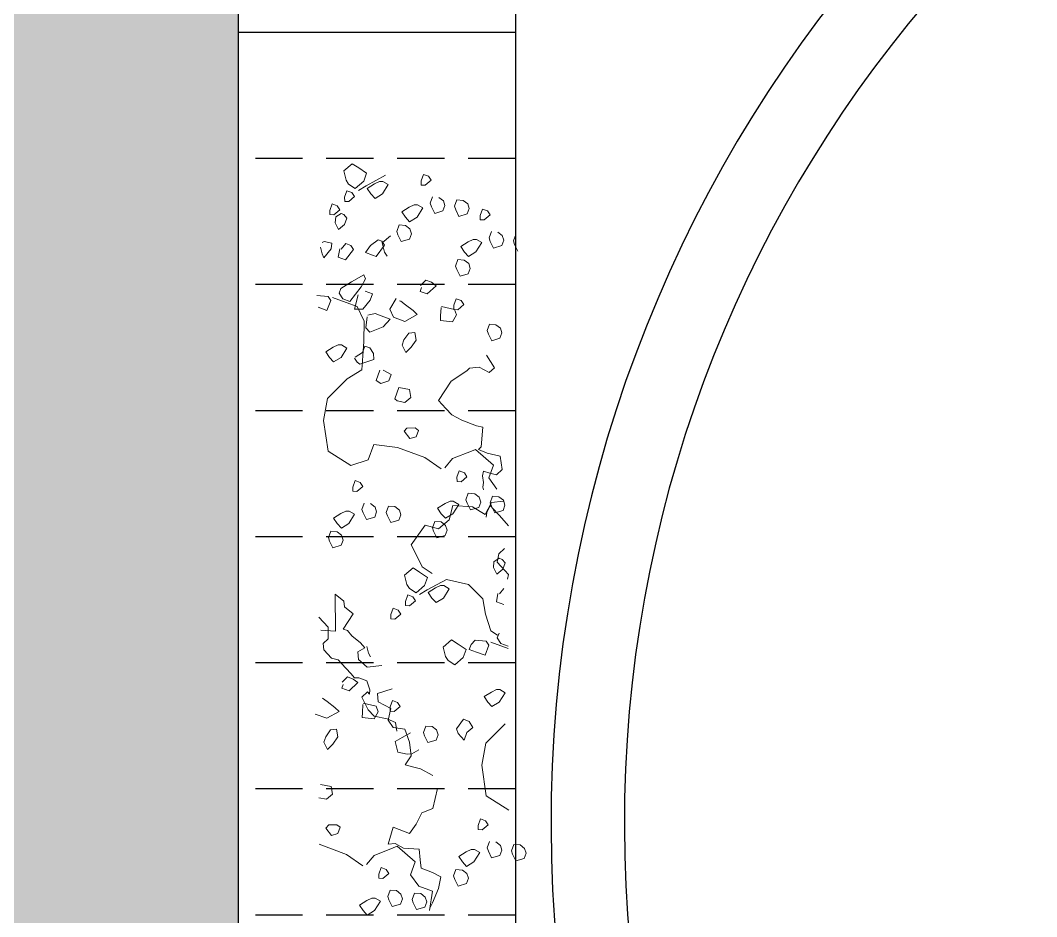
# Model space of a CAD drawing. Header units: millimetres. Extents: x 10088 to 21623, y -4423 to -852.
# Drawn here: x 11544.4 to 11625.1, y -3544.8 to -3473.7 of the extents above; entities that cross this region are included whole.
import ezdxf

# ---------------------------------------------------------------- set-up
doc = ezdxf.new("R2010")
doc.units = ezdxf.units.MM
doc.linetypes.add('HIDDEN2', pattern=[0.1875, 0.125, -0.0625])
doc.layers.add('bitki', color=85, linetype='Continuous', lineweight=5)

# ---------------------------------------------------------------- blocks, each defined once
blk = doc.blocks.new('rgdf')
for radius, start, end in [(91.349, 98.66483, 261.69992), (86.349, 99.14801, 261.18634)]:
    blk.add_arc((11682.331, -3546.765), radius, start, end)
blk = doc.blocks.new('jkgçgfl')
blk.add_line((11583.705, -3435.189), (11583.705, -4274.189))
at = {"layer": 'bitki', "ltscale": 2}
for p, q in [((11573.408, -3486), (11571.87, -3486.828)), ((11576.42, -3485.929), (11576.234, -3486.436)), ((11576.821, -3486.076), (11576.42, -3485.929)), ((11577.031, -3486.392), (11576.821, -3486.076)), ((11571.87, -3486.828), (11571.256, -3487.201)), ((11572.546, -3486.676), (11571.959, -3487.037)), ((11572.941, -3486.485), (11572.546, -3486.676)), ((11573.201, -3486.485), (11572.941, -3486.485)), ((11573.164, -3487.478), (11573.629, -3486.737)), ((11573.629, -3486.737), (11573.201, -3486.485)), ((11576.234, -3486.436), (11576.241, -3486.774)), ((11576.241, -3486.774), (11576.559, -3486.794)), ((11576.559, -3486.794), (11577.031, -3486.392)), ((11570.346, -3487.227), (11570.161, -3487.734)), ((11570.161, -3487.734), (11570.168, -3488.072)), ((11570.748, -3487.374), (11570.346, -3487.227)), ((11570.485, -3488.093), (11570.958, -3487.69)), ((11570.958, -3487.69), (11570.748, -3487.374)), ((11571.959, -3487.037), (11572.252, -3487.48)), ((11572.252, -3487.48), (11572.576, -3487.838)), ((11572.576, -3487.838), (11573.164, -3487.478)), ((11577.137, -3487.711), (11576.952, -3488.218)), ((11577.998, -3488.026), (11577.643, -3487.752)), ((11569.173, -3488.277), (11568.987, -3488.785)), ((11569.574, -3488.424), (11569.173, -3488.277)), ((11569.784, -3488.741), (11569.574, -3488.424)), ((11570.168, -3488.072), (11570.485, -3488.093)), ((11575.29, -3488.531), (11574.703, -3488.892)), ((11575.685, -3488.34), (11575.29, -3488.531)), ((11575.946, -3488.339), (11575.685, -3488.34)), ((11576.374, -3488.592), (11575.946, -3488.339)), ((11576.952, -3488.218), (11577.047, -3488.493)), ((11577.047, -3488.493), (11577.309, -3489.02)), ((11577.965, -3488.828), (11578.119, -3488.406)), ((11578.119, -3488.406), (11577.998, -3488.026)), ((11579.063, -3487.95), (11578.878, -3488.457)), ((11578.878, -3488.457), (11578.973, -3488.731)), ((11579.569, -3487.991), (11579.063, -3487.95)), ((11579.063, -3487.95), (11579.063, -3487.95)), ((11579.924, -3488.264), (11579.569, -3487.991)), ((11580.045, -3488.644), (11579.924, -3488.264)), ((11568.987, -3488.785), (11568.994, -3489.123)), ((11568.994, -3489.123), (11569.312, -3489.143)), ((11569.312, -3489.143), (11569.784, -3488.741)), ((11574.703, -3488.892), (11574.996, -3489.334)), ((11574.996, -3489.334), (11575.321, -3489.693)), ((11575.321, -3489.693), (11575.908, -3489.332)), ((11575.908, -3489.332), (11576.374, -3488.592)), ((11577.309, -3489.02), (11577.965, -3488.828)), ((11578.973, -3488.731), (11579.235, -3489.259)), ((11579.235, -3489.259), (11579.891, -3489.067)), ((11579.891, -3489.067), (11580.045, -3488.644)), ((11581.089, -3488.681), (11580.903, -3489.189)), ((11580.903, -3489.189), (11580.91, -3489.527)), ((11581.491, -3488.828), (11581.089, -3488.681)), ((11581.228, -3489.547), (11581.7, -3489.144)), ((11581.7, -3489.144), (11581.491, -3488.828)), ((11574.478, -3489.94), (11574.292, -3490.448)), ((11574.983, -3489.981), (11574.478, -3489.94)), ((11574.478, -3489.94), (11574.478, -3489.94)), ((11575.339, -3490.255), (11574.983, -3489.981)), ((11580.91, -3489.527), (11581.228, -3489.547)), ((11573.802, -3490.794), (11573.138, -3491.366)), ((11574.292, -3490.448), (11574.387, -3490.722)), ((11574.387, -3490.722), (11574.65, -3491.249)), ((11575.305, -3491.058), (11575.46, -3490.635)), ((11575.46, -3490.635), (11575.339, -3490.255)), ((11581.806, -3490.463), (11581.621, -3490.971)), ((11581.621, -3490.971), (11581.716, -3491.245)), ((11582.667, -3490.778), (11582.312, -3490.504)), ((11582.788, -3491.158), (11582.667, -3490.778)), ((11583.732, -3490.702), (11583.547, -3491.21)), ((11583.732, -3490.702), (11583.732, -3490.702)), ((11568.237, -3491.713), (11568.369, -3492.241)), ((11568.537, -3491.248), (11568.376, -3491.332)), ((11569.142, -3491.373), (11568.537, -3491.248)), ((11569.102, -3491.838), (11569.142, -3491.373)), ((11570.246, -3491.42), (11569.889, -3491.864)), ((11570.648, -3491.567), (11570.246, -3491.42)), ((11570.857, -3491.883), (11570.648, -3491.567)), ((11572.21, -3491.563), (11571.806, -3492.134)), ((11572.828, -3491.117), (11572.21, -3491.563)), ((11572.667, -3492.449), (11573.325, -3491.539)), ((11573.115, -3491.222), (11572.828, -3491.117)), ((11573.325, -3491.539), (11573.115, -3491.222)), ((11573.138, -3491.366), (11573.323, -3492.105)), ((11574.65, -3491.249), (11575.305, -3491.058)), ((11579.959, -3491.284), (11579.372, -3491.644)), ((11579.372, -3491.644), (11579.665, -3492.087)), ((11580.354, -3491.092), (11579.959, -3491.284)), ((11580.615, -3491.092), (11580.354, -3491.092)), ((11580.577, -3492.085), (11581.043, -3491.344)), ((11581.043, -3491.344), (11580.615, -3491.092)), ((11581.716, -3491.245), (11581.978, -3491.773)), ((11581.978, -3491.773), (11582.634, -3491.581)), ((11582.634, -3491.581), (11582.788, -3491.158)), ((11583.547, -3491.21), (11583.642, -3491.484)), ((11583.642, -3491.484), (11583.904, -3492.011)), ((11568.369, -3492.241), (11568.522, -3492.536)), ((11568.522, -3492.536), (11569.102, -3491.838)), ((11569.774, -3491.822), (11569.657, -3492.499)), ((11569.657, -3492.499), (11570.231, -3492.708)), ((11570.231, -3492.708), (11570.857, -3491.883)), ((11571.806, -3492.134), (11572.38, -3492.344)), ((11572.38, -3492.344), (11572.667, -3492.449)), ((11573.323, -3492.105), (11573.532, -3492.421)), ((11579.665, -3492.087), (11579.99, -3492.445)), ((11579.99, -3492.445), (11580.577, -3492.085)), ((11579.147, -3492.693), (11578.962, -3493.2)), ((11578.962, -3493.2), (11579.056, -3493.474)), ((11579.652, -3492.734), (11579.147, -3492.693)), ((11579.147, -3492.693), (11579.147, -3492.693)), ((11580.008, -3493.007), (11579.652, -3492.734)), ((11579.974, -3493.81), (11580.129, -3493.387)), ((11580.129, -3493.387), (11580.008, -3493.007)), ((11571.678, -3493.909), (11570.696, -3494.46)), ((11571.468, -3494.839), (11571.83, -3494.204)), ((11571.83, -3494.204), (11571.678, -3493.909)), ((11579.056, -3493.474), (11579.319, -3494.002)), ((11579.319, -3494.002), (11579.974, -3493.81)), ((11569.859, -3494.97), (11569.72, -3495.35)), ((11570.696, -3494.46), (11569.859, -3494.97)), ((11570.587, -3496.003), (11571.468, -3494.839)), ((11576.255, -3494.911), (11576.147, -3495.207)), ((11576.601, -3494.318), (11576.186, -3494.742)), ((11577.06, -3494.486), (11576.601, -3494.318)), ((11576.72, -3495.416), (11577.416, -3494.76)), ((11577.416, -3494.76), (11577.06, -3494.486)), ((11568.846, -3495.606), (11567.966, -3495.524)), ((11569.056, -3495.922), (11568.846, -3495.606)), ((11570.583, -3496.193), (11569.206, -3495.689)), ((11569.72, -3495.35), (11570.014, -3495.793)), ((11570.014, -3495.793), (11570.587, -3496.003)), ((11571.236, -3495.473), (11570.949, -3496.614)), ((11572.366, -3495.407), (11571.792, -3495.197)), ((11572.181, -3495.914), (11572.366, -3495.407)), ((11574.253, -3495.761), (11573.741, -3496.628)), ((11576.147, -3495.207), (11576.72, -3495.416)), ((11579.014, -3495.794), (11578.829, -3496.302)), ((11579.416, -3495.941), (11579.014, -3495.794)), ((11568.074, -3496.474), (11568.762, -3496.726)), ((11568.762, -3496.726), (11569.056, -3495.922)), ((11571.157, -3496.403), (11570.583, -3496.193)), ((11570.949, -3496.614), (11571.6, -3496.613)), ((11571.708, -3497.563), (11571.157, -3496.403)), ((11571.6, -3496.613), (11572.181, -3495.914)), ((11573.741, -3496.628), (11574.03, -3497.261)), ((11574.624, -3495.992), (11574.509, -3495.95)), ((11574.979, -3496.266), (11574.624, -3495.992)), ((11575.59, -3496.729), (11574.979, -3496.266)), ((11577.824, -3496.491), (11577.779, -3497.146)), ((11578.876, -3496.636), (11577.855, -3496.406)), ((11578.829, -3496.302), (11578.836, -3496.64)), ((11578.836, -3496.64), (11579.153, -3496.66)), ((11579.039, -3497.079), (11578.876, -3496.636)), ((11579.153, -3496.66), (11579.626, -3496.257)), ((11579.626, -3496.257), (11579.416, -3495.941)), ((11571.962, -3497.224), (11571.84, -3498.091)), ((11572.576, -3496.969), (11572.008, -3497.097)), ((11573.264, -3497.221), (11572.576, -3496.969)), ((11573.231, -3498.024), (11573.78, -3497.41)), ((11573.78, -3497.41), (11573.264, -3497.221)), ((11574.03, -3497.261), (11574.948, -3497.597)), ((11574.948, -3497.597), (11575.93, -3497.045)), ((11575.93, -3497.045), (11575.59, -3496.729)), ((11577.779, -3497.146), (11577.77, -3497.526)), ((11578.708, -3497.629), (11579.039, -3497.079)), ((11571.699, -3499.189), (11571.708, -3497.563)), ((11571.84, -3498.091), (11572.165, -3498.449)), ((11572.165, -3498.449), (11573.231, -3498.024)), ((11577.77, -3497.526), (11578.708, -3497.629)), ((11581.658, -3497.815), (11581.472, -3498.323)), ((11582.163, -3497.856), (11581.658, -3497.815)), ((11581.658, -3497.815), (11581.658, -3497.815)), ((11582.518, -3498.13), (11582.163, -3497.856)), ((11582.64, -3498.51), (11582.518, -3498.13)), ((11574.87, -3499.054), (11574.716, -3499.477)), ((11575.259, -3498.525), (11574.87, -3499.054)), ((11575.738, -3498.461), (11575.259, -3498.525)), ((11575.839, -3499.073), (11575.738, -3498.461)), ((11581.472, -3498.323), (11581.567, -3498.597)), ((11581.567, -3498.597), (11581.83, -3499.124)), ((11581.83, -3499.124), (11582.485, -3498.933)), ((11582.485, -3498.933), (11582.64, -3498.51)), ((11569.258, -3499.639), (11568.671, -3500)), ((11569.653, -3499.448), (11569.258, -3499.639)), ((11569.913, -3499.448), (11569.653, -3499.448)), ((11569.876, -3500.44), (11570.342, -3499.7)), ((11570.342, -3499.7), (11569.913, -3499.448)), ((11571.763, -3499.548), (11571.577, -3500.056)), ((11571.615, -3500.309), (11571.699, -3499.189)), ((11572.164, -3499.695), (11571.763, -3499.548)), ((11572.458, -3500.138), (11572.164, -3499.695)), ((11574.716, -3499.477), (11575.02, -3500.068)), ((11575.02, -3500.068), (11575.435, -3499.644)), ((11575.435, -3499.644), (11575.839, -3499.073)), ((11568.671, -3500), (11568.964, -3500.443)), ((11568.964, -3500.443), (11569.289, -3500.801)), ((11569.289, -3500.801), (11569.876, -3500.44)), ((11570.959, -3500.501), (11571.169, -3500.817)), ((11571.577, -3500.056), (11570.99, -3500.416)), ((11571.367, -3500.986), (11572.475, -3500.624)), ((11571.531, -3501.429), (11571.615, -3500.309)), ((11572.475, -3500.624), (11572.458, -3500.138)), ((11581.43, -3500.27), (11582.042, -3501.278)), ((11570.356, -3502.15), (11571.531, -3501.429)), ((11571.169, -3500.817), (11571.367, -3500.986)), ((11572.947, -3501.467), (11572.654, -3502.271)), ((11573.865, -3501.803), (11573.208, -3501.467)), ((11580.079, -3501.308), (11579.854, -3501.515)), ((11580.834, -3501.226), (11580.079, -3501.308)), ((11581.637, -3501.649), (11580.834, -3501.226)), ((11582.042, -3501.278), (11581.637, -3501.649)), ((11568.816, -3503.696), (11570.356, -3502.15)), ((11572.654, -3502.271), (11573.024, -3502.502)), ((11573.68, -3502.31), (11573.865, -3501.803)), ((11579.854, -3501.515), (11578.622, -3502.341)), ((11573.024, -3502.502), (11573.68, -3502.31)), ((11574.463, -3502.836), (11574.139, -3503.724)), ((11575.313, -3503.003), (11574.463, -3502.836)), ((11575.414, -3503.616), (11575.313, -3503.003)), ((11578.622, -3502.341), (11577.622, -3503.871)), ((11568.5, -3505.45), (11568.816, -3503.696)), ((11574.139, -3503.724), (11574.337, -3503.893)), ((11574.337, -3503.893), (11574.942, -3504.018)), ((11574.942, -3504.018), (11575.414, -3503.616)), ((11577.622, -3503.871), (11578.201, -3504.501)), ((11578.201, -3504.501), (11578.658, -3504.998)), ((11568.848, -3507.878), (11568.5, -3505.45)), ((11578.658, -3504.998), (11579.462, -3505.421)), ((11579.462, -3505.421), (11580.628, -3505.878)), ((11575.111, -3506.045), (11574.888, -3506.299)), ((11574.888, -3506.299), (11575.323, -3506.89)), ((11575.762, -3506.044), (11575.111, -3506.045)), ((11576.018, -3506.233), (11575.762, -3506.044)), ((11575.833, -3506.741), (11576.018, -3506.233)), ((11580.628, -3505.878), (11581.127, -3505.97)), ((11581.127, -3505.97), (11581.004, -3507.551)), ((11575.323, -3506.89), (11575.833, -3506.741)), ((11570.644, -3509.014), (11568.848, -3507.878)), ((11572.492, -3507.341), (11572.043, -3508.567)), ((11574.352, -3507.589), (11572.492, -3507.341)), ((11576.532, -3508.386), (11574.352, -3507.589)), ((11580.233, -3507.87), (11578.715, -3508.465)), ((11580.54, -3507.742), (11580.233, -3507.87)), ((11581.972, -3508.985), (11580.54, -3507.742)), ((11581.004, -3507.551), (11580.779, -3507.758)), ((11580.779, -3507.758), (11581.46, -3508.048)), ((11572.043, -3508.567), (11570.644, -3509.014)), ((11577.827, -3509.291), (11576.532, -3508.386)), ((11578.715, -3508.465), (11578.106, -3509.195)), ((11581.46, -3508.048), (11582.489, -3508.265)), ((11582.489, -3508.265), (11582.648, -3509.341)), ((11579.258, -3509.441), (11579.073, -3509.949)), ((11579.66, -3509.588), (11579.258, -3509.441)), ((11581.185, -3509.463), (11581.112, -3509.836)), ((11581.669, -3509.63), (11581.185, -3509.463)), ((11581.601, -3510), (11581.972, -3508.985)), ((11582.648, -3509.341), (11582.199, -3509.755)), ((11571.002, -3510.221), (11570.816, -3510.728)), ((11571.403, -3510.367), (11571.002, -3510.221)), ((11579.073, -3509.949), (11579.079, -3510.287)), ((11579.079, -3510.287), (11579.397, -3510.307)), ((11579.397, -3510.307), (11579.869, -3509.905)), ((11579.869, -3509.905), (11579.66, -3509.588)), ((11581.112, -3509.836), (11581.192, -3510.374)), ((11582.245, -3510.906), (11581.601, -3510)), ((11582.199, -3509.755), (11581.669, -3509.63)), ((11570.816, -3510.728), (11570.823, -3511.066)), ((11570.823, -3511.066), (11571.141, -3511.086)), ((11571.141, -3511.086), (11571.613, -3510.684)), ((11571.613, -3510.684), (11571.403, -3510.367)), ((11581.192, -3510.374), (11581.119, -3510.747)), ((11581.119, -3510.747), (11581.18, -3510.941)), ((11578.523, -3511.853), (11578.128, -3512.044)), ((11578.784, -3511.852), (11578.523, -3511.853)), ((11579.212, -3512.104), (11578.784, -3511.852)), ((11579.975, -3511.224), (11579.79, -3511.731)), ((11579.79, -3511.731), (11579.885, -3512.006)), ((11580.481, -3511.265), (11579.975, -3511.224)), ((11579.975, -3511.224), (11579.975, -3511.224)), ((11580.836, -3511.538), (11580.481, -3511.265)), ((11580.803, -3512.341), (11580.957, -3511.918)), ((11580.957, -3511.918), (11580.836, -3511.538)), ((11581.324, -3512.914), (11581.824, -3511.948)), ((11581.901, -3511.462), (11581.716, -3511.97)), ((11581.716, -3511.97), (11581.811, -3512.244)), ((11581.824, -3511.948), (11582.734, -3511.84)), ((11582.407, -3511.503), (11581.901, -3511.462)), ((11581.901, -3511.462), (11581.901, -3511.462)), ((11582.762, -3511.777), (11582.407, -3511.503)), ((11582.883, -3512.157), (11582.762, -3511.777)), ((11570.267, -3512.632), (11569.872, -3512.823)), ((11570.527, -3512.631), (11570.267, -3512.632)), ((11570.956, -3512.883), (11570.527, -3512.631)), ((11571.719, -3512.003), (11571.534, -3512.51)), ((11571.534, -3512.51), (11571.629, -3512.785)), ((11572.58, -3512.318), (11572.225, -3512.044)), ((11572.547, -3513.12), (11572.701, -3512.697)), ((11572.701, -3512.697), (11572.58, -3512.318)), ((11573.645, -3512.242), (11573.46, -3512.749)), ((11573.46, -3512.749), (11573.555, -3513.023)), ((11574.151, -3512.282), (11573.645, -3512.242)), ((11573.645, -3512.242), (11573.645, -3512.242)), ((11574.506, -3512.556), (11574.151, -3512.282)), ((11574.627, -3512.936), (11574.506, -3512.556)), ((11578.128, -3512.044), (11577.541, -3512.404)), ((11577.541, -3512.404), (11577.834, -3512.847)), ((11578.744, -3512.197), (11578.444, -3513.318)), ((11580.302, -3512.298), (11578.744, -3512.197)), ((11578.746, -3512.845), (11579.212, -3512.104)), ((11579.885, -3512.006), (11580.147, -3512.533)), ((11580.147, -3512.533), (11580.803, -3512.341)), ((11580.302, -3512.298), (11581.324, -3512.914)), ((11581.382, -3513.111), (11581.455, -3512.738)), ((11581.455, -3512.738), (11581.707, -3512.201)), ((11581.707, -3512.201), (11582.286, -3512.83)), ((11581.811, -3512.244), (11582.073, -3512.772)), ((11582.073, -3512.772), (11582.729, -3512.58)), ((11582.729, -3512.58), (11582.883, -3512.157)), ((11569.872, -3512.823), (11569.285, -3513.184)), ((11569.285, -3513.184), (11569.578, -3513.626)), ((11570.49, -3513.624), (11570.956, -3512.883)), ((11571.629, -3512.785), (11571.891, -3513.312)), ((11571.891, -3513.312), (11572.547, -3513.12)), ((11573.555, -3513.023), (11573.817, -3513.551)), ((11573.817, -3513.551), (11574.473, -3513.359)), ((11574.473, -3513.359), (11574.627, -3512.936)), ((11577.316, -3513.453), (11577.131, -3513.96)), ((11577.822, -3513.494), (11577.316, -3513.453)), ((11577.316, -3513.453), (11577.316, -3513.453)), ((11578.444, -3513.318), (11577.598, -3514.04)), ((11578.177, -3513.768), (11577.822, -3513.494)), ((11577.834, -3512.847), (11578.159, -3513.206)), ((11578.159, -3513.206), (11578.746, -3512.845)), ((11582.286, -3512.83), (11582.439, -3512.996)), ((11582.439, -3512.996), (11583.17, -3513.792)), ((11569.06, -3514.232), (11568.874, -3514.74)), ((11569.565, -3514.273), (11569.06, -3514.232)), ((11569.06, -3514.232), (11569.06, -3514.232)), ((11569.921, -3514.547), (11569.565, -3514.273)), ((11569.578, -3513.626), (11569.903, -3513.985)), ((11569.903, -3513.985), (11570.49, -3513.624)), ((11576.554, -3513.761), (11575.443, -3515.297)), ((11577.598, -3514.04), (11576.554, -3513.761)), ((11577.131, -3513.96), (11577.225, -3514.235)), ((11577.225, -3514.235), (11577.488, -3514.762)), ((11578.143, -3514.57), (11578.298, -3514.148)), ((11578.298, -3514.148), (11578.177, -3513.768)), ((11568.874, -3514.74), (11568.969, -3515.014)), ((11568.969, -3515.014), (11569.232, -3515.541)), ((11569.887, -3515.349), (11570.042, -3514.927)), ((11570.042, -3514.927), (11569.921, -3514.547)), ((11577.488, -3514.762), (11578.143, -3514.57)), ((11569.232, -3515.541), (11569.887, -3515.349)), ((11575.443, -3515.297), (11575.597, -3515.591)), ((11575.597, -3515.591), (11576.325, -3517.051)), ((11582.852, -3515.613), (11582.402, -3516.026)), ((11582.009, -3516.653), (11581.969, -3517.117)), ((11582.435, -3516.377), (11582.009, -3516.653)), ((11582.402, -3516.026), (11582.271, -3516.696)), ((11582.271, -3516.696), (11582.576, -3517.028)), ((11582.665, -3516.461), (11582.435, -3516.377)), ((11582.89, -3516.735), (11582.665, -3516.461)), ((11582.704, -3517.242), (11582.89, -3516.735)), ((11575.588, -3517.142), (11574.924, -3517.714)), ((11576.116, -3517.479), (11575.588, -3517.142)), ((11576.742, -3517.9), (11576.116, -3517.479)), ((11576.325, -3517.051), (11577.106, -3517.593)), ((11581.969, -3517.117), (11582.232, -3517.645)), ((11582.232, -3517.645), (11582.704, -3517.242)), ((11582.576, -3517.028), (11582.576, -3517.028)), ((11582.576, -3517.028), (11583.154, -3517.658)), ((11574.924, -3517.714), (11575.109, -3518.453)), ((11576.511, -3518.534), (11576.742, -3517.9)), ((11578.244, -3518.056), (11576.706, -3518.884)), ((11579.985, -3518.453), (11578.244, -3518.056)), ((11583.154, -3517.658), (11583.082, -3518.03)), ((11569.445, -3522.166), (11569.423, -3519.227)), ((11569.423, -3519.227), (11570.104, -3519.781)), ((11575.109, -3518.453), (11575.319, -3518.77)), ((11575.319, -3518.77), (11575.846, -3519.106)), ((11575.846, -3519.106), (11576.511, -3518.534)), ((11576.706, -3518.884), (11576.092, -3519.258)), ((11577.382, -3518.733), (11576.794, -3519.094)), ((11576.794, -3519.094), (11577.088, -3519.536)), ((11577.777, -3518.542), (11577.382, -3518.733)), ((11578.037, -3518.541), (11577.777, -3518.542)), ((11577.999, -3519.534), (11578.465, -3518.793)), ((11578.465, -3518.793), (11578.037, -3518.541)), ((11581.13, -3519.591), (11579.985, -3518.453)), ((11582.326, -3519.165), (11582.209, -3519.842)), ((11582.799, -3518.763), (11582.441, -3519.207)), ((11570.104, -3519.781), (11570.157, -3520.228)), ((11575.182, -3519.283), (11574.997, -3519.791)), ((11574.997, -3519.791), (11575.003, -3520.129)), ((11575.584, -3519.43), (11575.182, -3519.283)), ((11575.321, -3520.149), (11575.793, -3519.746)), ((11575.793, -3519.746), (11575.584, -3519.43)), ((11577.088, -3519.536), (11577.412, -3519.895)), ((11577.412, -3519.895), (11577.999, -3519.534)), ((11581.333, -3520.815), (11581.13, -3519.591)), ((11582.209, -3519.842), (11582.783, -3520.051)), ((11570.838, -3520.783), (11570.06, -3522.008)), ((11570.157, -3520.228), (11570.838, -3520.783)), ((11574.009, -3520.334), (11573.823, -3520.841)), ((11574.41, -3520.481), (11574.009, -3520.334)), ((11574.147, -3521.2), (11574.62, -3520.797)), ((11574.62, -3520.797), (11574.41, -3520.481)), ((11575.003, -3520.129), (11575.321, -3520.149)), ((11581.765, -3522.124), (11581.333, -3520.815)), ((11568.119, -3521.053), (11568.85, -3521.849)), ((11573.823, -3520.841), (11573.83, -3521.179)), ((11573.83, -3521.179), (11574.147, -3521.2)), ((11568.266, -3522.078), (11569.445, -3522.166)), ((11568.85, -3521.849), (11568.857, -3522.759)), ((11570.06, -3522.008), (11570.385, -3522.114)), ((11570.385, -3522.114), (11570.741, -3522.525)), ((11582.302, -3522.485), (11581.765, -3522.124)), ((11582.412, -3522.312), (11582.273, -3522.693)), ((11568.857, -3522.759), (11568.452, -3523.131)), ((11568.452, -3523.131), (11568.501, -3523.636)), ((11570.741, -3522.525), (11571.422, -3523.079)), ((11571.422, -3523.079), (11571.778, -3523.491)), ((11578.638, -3522.85), (11577.973, -3523.422)), ((11579.165, -3523.187), (11578.638, -3522.85)), ((11579.792, -3523.608), (11579.165, -3523.187)), ((11580.191, -3523.226), (11580.052, -3523.607)), ((11580.518, -3522.867), (11580.191, -3523.226)), ((11581.399, -3522.949), (11580.518, -3522.867)), ((11581.608, -3523.265), (11581.399, -3522.949)), ((11583.135, -3523.536), (11581.758, -3523.032)), ((11582.273, -3522.693), (11582.566, -3523.136)), ((11582.566, -3523.136), (11583.14, -3523.346)), ((11568.501, -3523.636), (11569.111, -3524.3)), ((11571.778, -3523.491), (11571.198, -3523.786)), ((11571.198, -3523.786), (11571.272, -3524.412)), ((11571.926, -3523.376), (11572.058, -3523.904)), ((11572.058, -3523.904), (11572.211, -3524.199)), ((11577.973, -3523.422), (11578.159, -3524.161)), ((11579.56, -3524.242), (11579.792, -3523.608)), ((11580.052, -3523.607), (11580.626, -3523.817)), ((11580.626, -3523.817), (11581.315, -3524.068)), ((11581.315, -3524.068), (11581.608, -3523.265)), ((11569.111, -3524.3), (11569.64, -3524.424)), ((11569.64, -3524.424), (11569.914, -3524.723)), ((11569.914, -3524.723), (11570.645, -3525.518)), ((11571.272, -3524.412), (11571.958, -3525.011)), ((11578.159, -3524.161), (11578.368, -3524.477)), ((11578.368, -3524.477), (11578.896, -3524.814)), ((11578.896, -3524.814), (11579.56, -3524.242)), ((11570.645, -3525.518), (11570.95, -3525.85)), ((11571.958, -3525.011), (11573.11, -3524.874)), ((11570.047, -3526.381), (11569.939, -3526.677)), ((11570.394, -3525.788), (11569.979, -3526.212)), ((11570.853, -3525.956), (11570.394, -3525.788)), ((11570.513, -3526.886), (11571.208, -3526.23)), ((11571.208, -3526.23), (11570.853, -3525.956)), ((11570.95, -3525.85), (11571.282, -3525.85)), ((11571.282, -3525.85), (11571.934, -3526.108)), ((11571.934, -3526.108), (11572.166, -3526.812)), ((11569.939, -3526.677), (11570.513, -3526.886)), ((11571.986, -3526.977), (11571.536, -3527.391)), ((11572.138, -3527.143), (11571.986, -3526.977)), ((11572.166, -3526.812), (11572.138, -3527.143)), ((11573.945, -3526.725), (11572.758, -3527.092)), ((11572.758, -3527.092), (11572.837, -3527.763)), ((11581.81, -3526.982), (11581.223, -3527.343)), ((11582.206, -3526.791), (11581.81, -3526.982)), ((11582.466, -3526.79), (11582.206, -3526.791)), ((11582.428, -3527.783), (11582.894, -3527.043)), ((11582.894, -3527.043), (11582.466, -3526.79)), ((11568.772, -3527.736), (11568.416, -3527.462)), ((11569.383, -3528.199), (11568.772, -3527.736)), ((11571.536, -3527.391), (11572.042, -3528.393)), ((11571.616, -3527.961), (11571.572, -3528.616)), ((11572.669, -3528.106), (11571.647, -3527.876)), ((11572.837, -3527.763), (11573.821, -3528.281)), ((11573.954, -3527.657), (11573.768, -3528.165)), ((11574.355, -3527.804), (11573.954, -3527.657)), ((11574.565, -3528.121), (11574.355, -3527.804)), ((11581.223, -3527.343), (11581.517, -3527.786)), ((11581.517, -3527.786), (11581.841, -3528.144)), ((11581.841, -3528.144), (11582.428, -3527.783)), ((11567.822, -3528.731), (11568.74, -3529.067)), ((11568.74, -3529.067), (11569.723, -3528.515)), ((11569.723, -3528.515), (11569.383, -3528.199)), ((11571.572, -3528.616), (11571.563, -3528.996)), ((11572.042, -3528.393), (11572.499, -3528.89)), ((11572.499, -3528.89), (11573.527, -3529.107)), ((11572.501, -3529.099), (11572.832, -3528.549)), ((11572.832, -3528.549), (11572.669, -3528.106)), ((11573.821, -3528.281), (11573.624, -3529.211)), ((11573.768, -3528.165), (11573.775, -3528.503)), ((11573.775, -3528.503), (11574.093, -3528.523)), ((11574.093, -3528.523), (11574.565, -3528.121)), ((11571.563, -3528.996), (11572.501, -3529.099)), ((11573.527, -3529.107), (11574.209, -3529.397)), ((11573.624, -3529.211), (11574.001, -3529.801)), ((11574.209, -3529.397), (11574.293, -3530.077)), ((11576.597, -3529.678), (11576.412, -3530.186)), ((11577.103, -3529.719), (11576.597, -3529.678)), ((11576.597, -3529.678), (11576.597, -3529.678)), ((11579.59, -3529.142), (11579.051, -3529.904)), ((11580.049, -3529.31), (11579.59, -3529.142)), ((11580.327, -3529.795), (11580.049, -3529.31)), ((11581.368, -3531.039), (11582.909, -3529.493)), ((11569.051, -3529.995), (11568.663, -3530.524)), ((11569.53, -3529.931), (11569.051, -3529.995)), ((11569.632, -3530.543), (11569.53, -3529.931)), ((11574.001, -3529.801), (11574.938, -3529.917)), ((11575.379, -3530.219), (11574.717, -3530.582)), ((11574.938, -3529.917), (11575.307, -3530.961)), ((11576.412, -3530.186), (11576.507, -3530.46)), ((11576.507, -3530.46), (11576.769, -3530.988)), ((11577.458, -3529.993), (11577.103, -3529.719)), ((11577.425, -3530.796), (11577.579, -3530.373)), ((11577.579, -3530.373), (11577.458, -3529.993)), ((11579.051, -3529.904), (11579.173, -3530.284)), ((11579.173, -3530.284), (11579.638, -3530.79)), ((11579.638, -3530.79), (11579.854, -3530.198)), ((11579.854, -3530.198), (11580.327, -3529.795)), ((11568.663, -3530.524), (11568.508, -3530.947)), ((11568.508, -3530.947), (11568.813, -3531.538)), ((11568.813, -3531.538), (11569.228, -3531.114)), ((11569.228, -3531.114), (11569.632, -3530.543)), ((11574.717, -3530.582), (11574.176, -3530.896)), ((11574.176, -3530.896), (11574.379, -3531.749)), ((11575.307, -3530.961), (11575.434, -3532.035)), ((11576.769, -3530.988), (11577.425, -3530.796)), ((11581.052, -3532.793), (11581.368, -3531.039)), ((11574.379, -3531.749), (11575.12, -3531.924)), ((11575.434, -3532.035), (11574.968, -3532.77)), ((11575.12, -3531.924), (11575.497, -3531.883)), ((11575.497, -3531.883), (11576.038, -3531.569)), ((11574.968, -3532.77), (11575.54, -3532.929)), ((11575.54, -3532.929), (11576.173, -3533.08)), ((11581.4, -3535.221), (11581.052, -3532.793)), ((11576.173, -3533.08), (11577.157, -3533.599)), ((11569.105, -3534.473), (11568.256, -3534.306)), ((11569.207, -3535.085), (11569.105, -3534.473)), ((11568.735, -3535.488), (11569.207, -3535.085)), ((11577.527, -3534.643), (11577.161, -3536.228)), ((11583.197, -3536.357), (11581.4, -3535.221)), ((11568.13, -3535.363), (11568.735, -3535.488)), ((11576.277, -3536.559), (11575.832, -3537.473)), ((11577.161, -3536.228), (11576.277, -3536.559)), ((11568.904, -3537.515), (11568.681, -3537.769)), ((11568.681, -3537.769), (11569.116, -3538.36)), ((11569.555, -3537.514), (11568.904, -3537.515)), ((11569.811, -3537.703), (11569.555, -3537.514)), ((11569.625, -3538.211), (11569.811, -3537.703)), ((11574.012, -3537.689), (11573.619, -3539.05)), ((11575.305, -3538.216), (11574.012, -3537.689)), ((11575.832, -3537.473), (11575.305, -3538.216)), ((11580.938, -3537.052), (11580.752, -3537.56)), ((11580.752, -3537.56), (11580.759, -3537.898)), ((11581.339, -3537.199), (11580.938, -3537.052)), ((11581.077, -3537.918), (11581.549, -3537.515)), ((11581.549, -3537.515), (11581.339, -3537.199)), ((11569.116, -3538.36), (11569.625, -3538.211)), ((11580.759, -3537.898), (11581.077, -3537.918)), ((11570.325, -3539.856), (11568.144, -3539.059)), ((11574.026, -3539.34), (11572.507, -3539.935)), ((11573.619, -3539.05), (11574.165, -3538.985)), ((11574.333, -3539.212), (11574.026, -3539.34)), ((11574.165, -3538.985), (11574.825, -3539.361)), ((11575.765, -3540.455), (11574.333, -3539.212)), ((11574.825, -3539.361), (11576.065, -3539.441)), ((11581.655, -3538.835), (11581.47, -3539.342)), ((11581.47, -3539.342), (11581.565, -3539.616)), ((11582.516, -3539.149), (11582.161, -3538.875)), ((11582.637, -3539.529), (11582.516, -3539.149)), ((11583.581, -3539.073), (11583.396, -3539.581)), ((11584.087, -3539.114), (11583.581, -3539.073)), ((11583.581, -3539.073), (11583.581, -3539.073)), ((11584.442, -3539.388), (11584.087, -3539.114)), ((11571.62, -3540.761), (11570.325, -3539.856)), ((11572.507, -3539.935), (11571.898, -3540.665)), ((11576.065, -3539.441), (11576.165, -3540.29)), ((11579.808, -3539.655), (11579.221, -3540.015)), ((11579.221, -3540.015), (11579.514, -3540.458)), ((11580.203, -3539.463), (11579.808, -3539.655)), ((11580.464, -3539.463), (11580.203, -3539.463)), ((11580.426, -3540.456), (11580.892, -3539.715)), ((11580.892, -3539.715), (11580.464, -3539.463)), ((11581.565, -3539.616), (11581.827, -3540.144)), ((11581.827, -3540.144), (11582.483, -3539.952)), ((11582.483, -3539.952), (11582.637, -3539.529)), ((11583.396, -3539.581), (11583.491, -3539.855)), ((11583.491, -3539.855), (11583.753, -3540.382)), ((11584.409, -3540.191), (11584.563, -3539.768)), ((11584.563, -3539.768), (11584.442, -3539.388)), ((11573.051, -3540.911), (11572.865, -3541.419)), ((11573.452, -3541.058), (11573.051, -3540.911)), ((11575.394, -3541.47), (11575.765, -3540.455)), ((11576.165, -3540.29), (11576.245, -3540.961)), ((11576.245, -3540.961), (11577.147, -3541.307)), ((11579.514, -3540.458), (11579.839, -3540.816)), ((11579.839, -3540.816), (11580.426, -3540.456)), ((11583.753, -3540.382), (11584.409, -3540.191)), ((11572.865, -3541.419), (11572.872, -3541.757)), ((11572.872, -3541.757), (11573.189, -3541.777)), ((11573.189, -3541.777), (11573.662, -3541.375)), ((11573.662, -3541.375), (11573.452, -3541.058)), ((11576.038, -3542.376), (11575.394, -3541.47)), ((11577.147, -3541.307), (11577.801, -3541.638)), ((11577.801, -3541.638), (11577.604, -3542.568)), ((11578.996, -3541.064), (11578.81, -3541.571)), ((11578.81, -3541.571), (11578.905, -3541.846)), ((11579.501, -3541.105), (11578.996, -3541.064)), ((11578.996, -3541.064), (11578.996, -3541.064)), ((11579.857, -3541.378), (11579.501, -3541.105)), ((11579.823, -3542.181), (11579.978, -3541.758)), ((11579.978, -3541.758), (11579.857, -3541.378)), ((11577.128, -3542.775), (11576.038, -3542.376)), ((11577.604, -3542.568), (11577.124, -3543.713)), ((11578.905, -3541.846), (11579.168, -3542.373)), ((11579.168, -3542.373), (11579.823, -3542.181)), ((11572.316, -3543.323), (11571.921, -3543.514)), ((11572.576, -3543.322), (11572.316, -3543.323)), ((11573.004, -3543.574), (11572.576, -3543.322)), ((11573.768, -3542.694), (11573.583, -3543.201)), ((11573.583, -3543.201), (11573.677, -3543.476)), ((11574.273, -3542.735), (11573.768, -3542.694)), ((11573.768, -3542.694), (11573.768, -3542.694)), ((11574.629, -3543.008), (11574.273, -3542.735)), ((11574.595, -3543.811), (11574.75, -3543.388)), ((11574.75, -3543.388), (11574.629, -3543.008)), ((11575.694, -3542.932), (11575.508, -3543.44)), ((11576.199, -3542.973), (11575.694, -3542.932)), ((11575.694, -3542.932), (11575.694, -3542.932)), ((11576.555, -3543.247), (11576.199, -3542.973)), ((11576.676, -3543.627), (11576.555, -3543.247)), ((11576.889, -3544.317), (11577.128, -3542.775)), ((11571.921, -3543.514), (11571.334, -3543.874)), ((11571.334, -3543.874), (11571.627, -3544.317)), ((11572.538, -3544.315), (11573.004, -3543.574)), ((11573.677, -3543.476), (11573.94, -3544.003)), ((11573.94, -3544.003), (11574.595, -3543.811)), ((11575.508, -3543.44), (11575.603, -3543.714)), ((11575.603, -3543.714), (11575.866, -3544.242)), ((11575.866, -3544.242), (11576.521, -3544.05)), ((11576.521, -3544.05), (11576.676, -3543.627)), ((11577.124, -3543.713), (11576.917, -3544.137)), ((11571.627, -3544.317), (11571.951, -3544.675)), ((11571.951, -3544.675), (11572.538, -3544.315))]:
    blk.add_line(p, q, dxfattribs=at)
for points in [[(11570.273, -3486.397), (11570.483, -3486.713), (11571.01, -3487.05), (11571.675, -3486.478), (11571.907, -3485.843), (11571.28, -3485.423), (11570.753, -3485.086), (11570.088, -3485.658)], [(11569.457, -3489.31), (11569.417, -3489.775), (11569.679, -3490.302), (11570.152, -3489.899), (11570.337, -3489.392), (11570.112, -3489.118), (11569.883, -3489.034)]]:
    blk.add_lwpolyline(points, close=True, dxfattribs=at)

msp = doc.modelspace()

# ---------------------------------------------------------------- hatches: boundary and pattern name
h = msp.add_hatch()
h.set_pattern_fill('ANSI33', color=256, scale=3)
h.set_pattern_definition([(45, (10285.36, -6373.43), (-13.47038, 13.47038), []), (45, (10298.831, -6373.43), (-13.47038, 13.47038), [9.525, -4.7625])])
h.paths.add_polyline_path([(11568.705, -3567.189), (11561.705, -3567.189), (11561.705, -3415.189), (11301.705, -3415.189), (11301.705, -2915.189), (12362.705, -2915.189), (12362.705, -3314.189), (12375.705, -3314.189), (12375.705, -3568.189), (12367.705, -3568.189), (12367.705, -3986.189), (12380.705, -3986.189), (12380.705, -4274.189), (12400.705, -4274.189), (12400.705, -2895.189), (11281.705, -2895.189), (11281.705, -3435.189), (11541.705, -3435.189), (11542.204, -4260.494), (11568.705, -4260.494)])

# ---------------------------------------------------------------- linework, layer by layer
for p, q in [((11561.705, -3415.189), (11561.705, -3567.189)), ((11583.705, -3474.671), (11561.705, -3474.671))]:
    msp.add_line(p, q)
at = {"linetype": 'HIDDEN2', "ltscale": 30}
for p, q in [((11583.705, -3484.671), (11561.705, -3484.671)), ((11583.705, -3494.671), (11561.705, -3494.671)), ((11583.705, -3504.671), (11561.705, -3504.671)), ((11583.705, -3514.671), (11561.705, -3514.671)), ((11583.705, -3524.671), (11561.705, -3524.671)), ((11583.705, -3534.671), (11561.705, -3534.671)), ((11583.705, -3544.671), (11561.705, -3544.671))]:
    msp.add_line(p, q, dxfattribs=at)

# ---------------------------------------------------------------- block references
at = {"xscale": 1.1643588, "yscale": 1.1643588, "zscale": 1.1643588}
msp.add_blockref('rgdf', (-1909.528, 592.301), dxfattribs=at)
msp.add_blockref('jkgçgfl', (0, 0))

doc.saveas('drawing.dxf')
